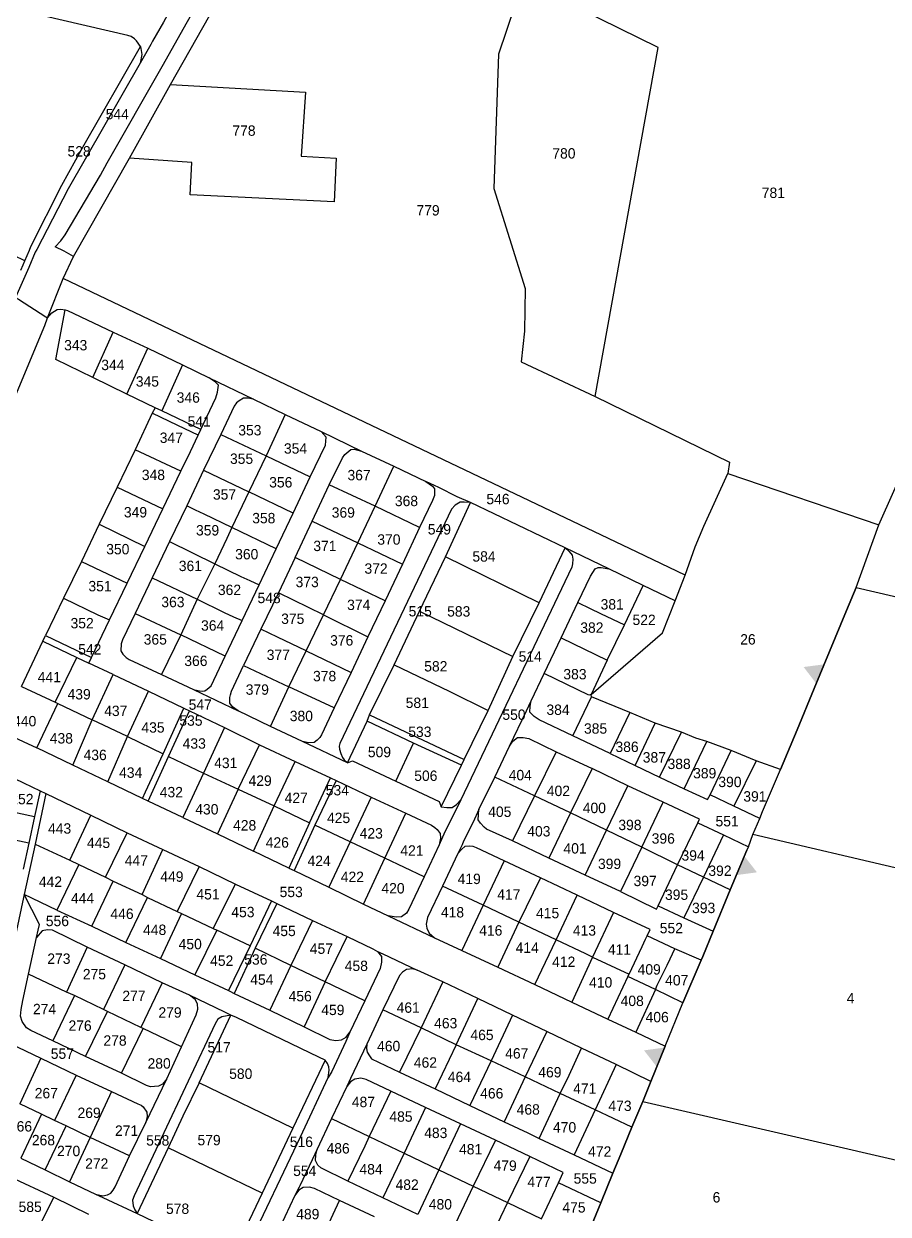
# Model space of a CAD drawing. Extents: x -493 to 187849, y -1657 to 664362.
# Drawn here: x 184623 to 185040, y 661296 to 661870 of the extents above; entities that cross this region are included whole.
import ezdxf

# ---------------------------------------------------------------- set-up
doc = ezdxf.new("R2010")
doc.units = 0
doc.header["$MEASUREMENT"] = 0
doc.layers.get('0').update_dxf_attribs({"linetype": 'CONTINUOUS'})
for name, color, linetype in [('0DXF_GUSH', 3, 'CONTINUOUS'), ('0G_GV_LIN', 10, 'CONTINUOUS'), ('1DXF_GUSH', 3, 'CONTINUOUS'), ('BOUNDARY', 1, 'CONTINUOUS'), ('HELKA', 3, 'CONTINUOUS')]:
    doc.layers.add(name, color=color, linetype=linetype)
doc.styles.get("Standard").update_dxf_attribs({"font": 'dimheb.shx'})

# ---------------------------------------------------------------- blocks, each defined once
blk = doc.blocks.new('TVC_FENCE')
blk.add_solid([(-0.5, 0), (0.5, 0), (0, 0.866)])

msp = doc.modelspace()

# ---------------------------------------------------------------- linework, layer by layer
at = {"layer": '0DXF_GUSH'}
for points in [[(184663.46, 661802.93), (184689.89, 661849.35), (184714.3, 661892.86)], [(184679.4, 661859.08), (184677.54, 661861.76), (184676.5, 661862.78), (184674.99, 661863.88), (184673.4, 661864.34), (184590.87, 661883.55), (184577.68, 661886.68), (184576.25, 661886.82), (184573.52, 661886.62), (184572.09, 661886.21), (184569.8, 661885.16), (184567.75, 661883.32), (184566.49, 661881.51), (184555.77, 661860.9), (184526.43, 661803.31), (184525.88, 661802.44)], [(184694.44, 661877.76), (184690.49, 661870.67), (184685.2, 661861.63), (184684.39, 661859.91), (184679.21, 661851.04)], [(184623.76, 661755.78), (184626.03, 661760.89), (184626.62, 661762.71), (184641.62, 661792.19), (184651.75, 661810.52), (184679.4, 661859.08)], [(184679.4, 661859.08), (184680.05, 661855.19), (184679.21, 661851.04)], [(184679.21, 661851.04), (184644.58, 661790.49), (184629.53, 661761.22), (184628.78, 661759.95), (184625.61, 661752.55), (184619.28, 661738.12)], [(184623.76, 661755.78), (184613.16, 661760.86), (184611.89, 661761.41), (184574.26, 661779.38), (184538.31, 661796.5), (184525.88, 661802.44)], [(184660.19, 661797.1), (184663.46, 661802.93)], [(184643.17, 661768.25), (184660.19, 661797.1)], [(184647.25, 661757.88), (184642.75, 661760.4), (184638.35, 661762.49), (184641.07, 661765.42), (184643.17, 661768.25)], [(184621.81, 661751.32), (184622.9, 661753.87), (184623.76, 661755.78)], [(184642.23, 661747.31), (184647.25, 661757.88)], [(184634.68, 661728.33), (184642.23, 661747.31), (184642.23, 661747.31)], [(184941.74, 661604.28), (184918.71, 661615.44), (184642.23, 661747.31)], [(184619.28, 661738.12), (184620.71, 661737.26), (184633.86, 661728.85), (184634.68, 661728.33)], [(184634.68, 661728.33), (184636.81, 661730.65), (184639.34, 661732.25), (184641.01, 661732.5), (184643.23, 661732.12)], [(184656.56, 661699.59), (184638.71, 661708.26), (184643.23, 661732.12)], [(184643.23, 661732.12), (184644.27, 661731.81), (184666.27, 661721.41)], [(184566.76, 661550.57), (184564.79, 661552.3), (184563.8, 661554.03), (184563.7, 661556.96), (184564.01, 661559.11), (184580.82, 661599.08), (184633.35, 661724.66), (184634.68, 661728.33)], [(184656.56, 661699.59), (184666.27, 661721.41)], [(184666.27, 661721.41), (184682.93, 661713.61)], [(185035.07, 661628.58), (185042.27, 661644.73), (185057.56, 661679.08), (185065.49, 661698.49), (185072.11, 661712.83), (185074.68, 661720.47)], [(184672.91, 661691.5), (184682.93, 661713.61)], [(184682.93, 661713.61), (184699.67, 661705.64)], [(184699.67, 661705.64), (184689.73, 661683.45)], [(184699.67, 661705.64), (184712.54, 661699.41)], [(184672.91, 661691.5), (184656.56, 661699.59)], [(184708.52, 661674.56), (184715.73, 661689.79), (184716.59, 661692.5), (184717.05, 661695.83), (184715.52, 661697.33), (184712.54, 661699.41)], [(184712.54, 661699.41), (184733.85, 661689.06)], [(184686.54, 661684.97), (184672.91, 661691.5)], [(184733.85, 661689.06), (184731.16, 661689.56), (184729, 661689.58), (184727.03, 661688.37), (184725.68, 661687.33), (184724.59, 661685.73), (184718.09, 661672.11)], [(184733.85, 661689.06), (184749.16, 661681.79)], [(184685.05, 661682.39), (184676.83, 661664.65)], [(184686.54, 661684.97), (184685.05, 661682.39)], [(184707.21, 661671.79), (184697.4, 661676.48), (184685.05, 661682.39)], [(184689.73, 661683.45), (184686.54, 661684.97)], [(184708.52, 661674.56), (184689.73, 661683.45)], [(184749.16, 661681.79), (184739.93, 661661.79)], [(184749.16, 661681.79), (184766.39, 661673.58)], [(184707.21, 661671.79), (184708.52, 661674.56)], [(184698.82, 661654.42), (184703.53, 661663.82), (184707.21, 661671.79)], [(184718.09, 661672.11), (184709.87, 661654.9)], [(184718.09, 661672.11), (184739.93, 661661.79)], [(184761.21, 661651.71), (184768.5, 661666.93), (184768.87, 661670.82), (184766.39, 661673.58)], [(184766.39, 661673.58), (184785.88, 661664.12)], [(184676.83, 661664.65), (184668.13, 661646.73)], [(184698.82, 661654.42), (184676.83, 661664.65)], [(184770.38, 661647.81), (184776.71, 661660.88), (184777.91, 661662.39), (184780.83, 661664.88), (184782.39, 661664.98), (184785.88, 661664.12)], [(184785.88, 661664.12), (184801.54, 661656.78)], [(184739.93, 661661.79), (184731.66, 661644.52)], [(184739.93, 661661.79), (184761.21, 661651.71)], [(184792.46, 661637.5), (184801.54, 661656.78)], [(184801.54, 661656.78), (184816.9, 661649.42)], [(184690.21, 661636.34), (184698.82, 661654.42)], [(184709.87, 661654.9), (184701.72, 661637.77)], [(184709.87, 661654.9), (184731.66, 661644.52)], [(184752.94, 661634.2), (184761.21, 661651.71)], [(184950.74, 661627.99), (184962.35, 661653.25)], [(184962.35, 661653.25), (185035.07, 661628.58)], [(184668.13, 661646.73), (184659.51, 661628.88)], [(184668.13, 661646.73), (184690.21, 661636.34)], [(184762.1, 661630.38), (184770.38, 661647.81)], [(184792.46, 661637.5), (184770.38, 661647.81)], [(184816.9, 661649.42), (184820.04, 661647.12), (184821, 661645.94), (184821.1, 661642.76), (184820.09, 661640.29), (184813.9, 661627.34)], [(184838.46, 661639.29), (184832, 661642.1), (184823.07, 661646.56), (184816.9, 661649.42)], [(184731.66, 661644.52), (184723.48, 661627.3)], [(184752.94, 661634.2), (184731.66, 661644.52)], [(184838.46, 661639.29), (184835.28, 661639.5), (184833.37, 661639.41), (184831.08, 661638.12), (184829.17, 661636.11), (184775.44, 661523.19), (184775.21, 661521.92), (184775.38, 661520.41), (184775.95, 661518.35), (184776.76, 661516.49), (184777.48, 661515.4), (184779.08, 661513.9)], [(184826.33, 661613.13), (184838.46, 661639.29)], [(184884.05, 661617.46), (184838.46, 661639.29)], [(184681.51, 661618.17), (184690.21, 661636.34)], [(184701.72, 661637.77), (184693.41, 661620.56)], [(184723.48, 661627.3), (184710.09, 661633.71), (184705.97, 661635.68), (184701.72, 661637.77)], [(184744.85, 661616.98), (184752.94, 661634.2)], [(184784.07, 661619.82), (184792.46, 661637.5)], [(184813.9, 661627.34), (184792.46, 661637.5)], [(184659.51, 661628.88), (184650.97, 661610.98)], [(184659.51, 661628.88), (184681.51, 661618.17)], [(184753.92, 661612.77), (184762.1, 661630.38)], [(184762.1, 661630.38), (184784.07, 661619.82)], [(184946.63, 661618.01), (184950.74, 661627.99)], [(185035.07, 661628.58), (185035.07, 661628.58)], [(184723.48, 661627.3), (184720.98, 661622.04), (184715.18, 661609.85)], [(184744.85, 661616.98), (184723.48, 661627.3)], [(184813.9, 661627.34), (184805.68, 661609.66)], [(184673.01, 661600.48), (184681.51, 661618.17)], [(184693.41, 661620.56), (184685.03, 661602.96)], [(184693.41, 661620.56), (184715.18, 661609.85)], [(184736.54, 661599.61), (184744.85, 661616.98)], [(184775.81, 661602.25), (184784.07, 661619.82)], [(184784.07, 661619.82), (184805.68, 661609.66)], [(184884.05, 661617.46), (184885.88, 661615.78), (184887.41, 661613.92), (184887.74, 661611.98), (184887.51, 661609.71), (184887.21, 661608.12), (184833.71, 661496.04)], [(184871.43, 661590.99), (184884.05, 661617.46)], [(184905.03, 661607.3), (184884.05, 661617.46)], [(184941.74, 661604.28), (184946.63, 661618.01)], [(184650.97, 661610.98), (184642.43, 661593.29)], [(184650.97, 661610.98), (184673.01, 661600.48)], [(184753.92, 661612.77), (184745.84, 661595.8)], [(184775.81, 661602.25), (184753.92, 661612.77)], [(184813.78, 661586.93), (184826.33, 661613.13)], [(184871.43, 661590.99), (184826.33, 661613.13)], [(184715.18, 661609.85), (184706.76, 661592.74)], [(184715.18, 661609.85), (184727.85, 661603.75), (184732.08, 661601.8), (184736.54, 661599.61)], [(184805.68, 661609.66), (184797.22, 661591.97)], [(184890.18, 661591.08), (184896.22, 661603.9), (184898.5, 661607.3), (184899.84, 661607.95), (184901.3, 661608.09), (184905.03, 661607.3)], [(184921.57, 661599.33), (184905.03, 661607.3)], [(184664.49, 661582.74), (184673.01, 661600.48)], [(184685.03, 661602.96), (184676.87, 661585.81)], [(184685.03, 661602.96), (184706.76, 661592.74)], [(184728.4, 661582.49), (184736.54, 661599.61)], [(184767.55, 661585.13), (184775.81, 661602.25)], [(184797.22, 661591.97), (184775.81, 661602.25)], [(184912.5, 661580.37), (184921.57, 661599.33)], [(184936.91, 661591.9), (184921.57, 661599.33)], [(184936.91, 661591.9), (184941.74, 661604.28)], [(184745.84, 661595.8), (184737.48, 661578.27)], [(184767.55, 661585.13), (184745.84, 661595.8)], [(185024.15, 661598.33), (185019.54, 661587.23), (185011.36, 661567.57), (185003.94, 661549.72), (184995.76, 661529.87), (184987.68, 661510.62)], [(185024.15, 661598.33), (185152.81, 661568.46)], [(184642.43, 661593.29), (184633.66, 661575.27)], [(184642.43, 661593.29), (184658.86, 661585.22), (184664.49, 661582.74)], [(184706.76, 661592.74), (184698.81, 661575.6)], [(184706.76, 661592.74), (184719.79, 661586.39), (184724.25, 661584.2), (184728.4, 661582.49)], [(184797.22, 661591.97), (184788.99, 661574.6)], [(184858.82, 661565.17), (184871.43, 661590.99)], [(184882.04, 661574.11), (184890.18, 661591.08)], [(184890.18, 661591.08), (184896, 661588.26), (184901.03, 661585.84), (184912.5, 661580.37)], [(184896.49, 661546.85), (184930.84, 661576.53), (184936.91, 661591.9)], [(184655.83, 661564.72), (184664.49, 661582.74)], [(184676.87, 661585.81), (184670.78, 661573.13), (184670.07, 661571.3), (184669.94, 661567.84), (184670.98, 661566.28), (184672.58, 661564.62), (184673.94, 661563.76), (184689.64, 661556.48)], [(184676.87, 661585.81), (184698.81, 661575.6)], [(184720.3, 661565.31), (184728.4, 661582.49)], [(184759.24, 661567.87), (184767.55, 661585.13)], [(184767.55, 661585.13), (184788.99, 661574.6)], [(184801.64, 661561.17), (184813.78, 661586.93)], [(184813.78, 661586.93), (184858.82, 661565.17)], [(184737.48, 661578.27), (184729.1, 661560.74)], [(184759.24, 661567.87), (184745.45, 661574.44), (184741.39, 661576.39), (184737.48, 661578.27)], [(184904.28, 661563.4), (184912.5, 661580.37)], [(184622.15, 661550.73), (184632.38, 661572.58)], [(184632.38, 661572.58), (184633.66, 661575.27)], [(184632.38, 661572.58), (184648.83, 661564.71)], [(184633.66, 661575.27), (184655.83, 661564.72)], [(184698.81, 661575.6), (184689.64, 661556.48)], [(184720.3, 661565.31), (184698.81, 661575.6)], [(184788.99, 661574.6), (184780.85, 661557.48)], [(184873.81, 661556.92), (184882.04, 661574.11)], [(184882.04, 661574.11), (184904.28, 661563.4)], [(184704.96, 661549.18), (184707.89, 661548.53), (184709.24, 661548.38), (184710.42, 661548.62), (184711.61, 661549.42), (184713.42, 661550.94), (184720.3, 661565.31)], [(184750.86, 661550.52), (184759.24, 661567.87)], [(184759.24, 661567.87), (184780.85, 661557.48)], [(184846.88, 661539.05), (184858.82, 661565.17)], [(184638.33, 661543.07), (184648.83, 661564.71)], [(184648.83, 661564.71), (184654.49, 661561.93)], [(184654.49, 661561.93), (184655.83, 661564.72)], [(184666.28, 661556.46), (184654.49, 661561.93)], [(184726.54, 661538.92), (184723.82, 661540.86), (184722.47, 661542.67), (184722.52, 661545.38), (184722.75, 661546.73), (184723.31, 661548.39), (184729.1, 661560.74)], [(184729.1, 661560.74), (184750.86, 661550.52)], [(184789.81, 661537), (184801.64, 661561.17)], [(184801.64, 661561.17), (184828.11, 661548.38), (184846.88, 661539.05)], [(184904.28, 661563.4), (184896.49, 661546.85)], [(184656.18, 661534.64), (184666.28, 661556.46)], [(184666.28, 661556.46), (184683.26, 661548.49)], [(184689.64, 661556.48), (184704.96, 661549.18)], [(184780.85, 661557.48), (184772.78, 661540.35)], [(184867.7, 661543.76), (184873.81, 661556.92)], [(184896.49, 661546.85), (184895.41, 661546.44), (184873.81, 661556.92)], [(184622.15, 661550.73), (184638.33, 661543.07)], [(184673.16, 661526.51), (184683.26, 661548.49)], [(184683.26, 661548.49), (184700.32, 661540.2)], [(184704.96, 661549.18), (184726.54, 661538.92)], [(184742.01, 661531.47), (184750.86, 661550.52)], [(184772.78, 661540.35), (184750.86, 661550.52)], [(184629.45, 661521.05), (184639.68, 661542.45)], [(184638.33, 661543.07), (184639.68, 661542.45)], [(184639.68, 661542.45), (184656.18, 661534.64)], [(184857.14, 661522), (184865.37, 661538.91), (184867.7, 661543.76)], [(184887.76, 661526.92), (184871.4, 661534.66), (184869.04, 661536.16), (184866.92, 661538.32), (184867.12, 661541.16), (184867.7, 661543.76)], [(184887.76, 661526.92), (184896.76, 661545.71)], [(184896.76, 661545.71), (184896.49, 661546.85)], [(184915.07, 661538.2), (184896.76, 661545.71)], [(184690.3, 661518.22), (184700.32, 661540.2)], [(184693.01, 661516.97), (184703.11, 661538.88)], [(184700.32, 661540.2), (184703.11, 661538.88)], [(184703.11, 661538.88), (184719.88, 661530.9)], [(184742.01, 661531.47), (184726.54, 661538.92)], [(184772.78, 661540.35), (184766.59, 661527.38), (184765.89, 661526.11), (184764.62, 661524.83), (184763.12, 661523.66), (184760.5, 661523.56), (184757.47, 661524.15)], [(184788.56, 661534.05), (184789.81, 661537)], [(184789.81, 661537), (184835.32, 661515.5)], [(184835.32, 661515.5), (184846.88, 661539.05)], [(184915.07, 661538.2), (184905.7, 661518.32)], [(184927.34, 661533.05), (184915.07, 661538.2)], [(184646.86, 661512.74), (184656.18, 661534.64)], [(184673.16, 661526.51), (184656.18, 661534.64)], [(184719.88, 661530.9), (184709.75, 661509)], [(184719.88, 661530.9), (184736.75, 661522.63)], [(184757.47, 661524.15), (184742.01, 661531.47)], [(184779.08, 661513.9), (184788.56, 661534.05)], [(184810.96, 661523.3), (184788.56, 661534.05)], [(184917.66, 661512.62), (184927.34, 661533.05)], [(184939.97, 661528.71), (184927.34, 661533.05)], [(184611.68, 661529.35), (184629.45, 661521.05)], [(184663.71, 661504.78), (184673.16, 661526.51)], [(184673.16, 661526.51), (184690.3, 661518.22)], [(184857.14, 661522), (184858.77, 661524.27), (184861.07, 661526.17), (184863.79, 661526.12), (184866.49, 661525.59), (184879.71, 661519.24)], [(184905.7, 661518.32), (184887.76, 661526.92)], [(184929.37, 661507.07), (184939.97, 661528.71)], [(184952.18, 661524.26), (184946.94, 661525.82), (184939.97, 661528.71)], [(184646.86, 661512.74), (184629.45, 661521.05)], [(184726.57, 661501.19), (184736.75, 661522.63)], [(184736.75, 661522.63), (184753.99, 661514.62)], [(184779.08, 661513.9), (184757.47, 661524.15)], [(184802.42, 661505.03), (184810.96, 661523.3)], [(184833.99, 661512.76), (184810.96, 661523.3)], [(184850.08, 661507.03), (184857.14, 661522)], [(184879.71, 661519.24), (184869.29, 661498.05)], [(184879.71, 661519.24), (184897.01, 661511.12)], [(184941.25, 661501.33), (184952.18, 661524.26)], [(184963.98, 661519.79), (184952.18, 661524.26)], [(184953.82, 661498.52), (184963.98, 661519.79)], [(184976, 661514.79), (184963.98, 661519.79)], [(184680.45, 661496.79), (184681.92, 661499.9), (184690.3, 661518.22)], [(184683.15, 661495.5), (184693.01, 661516.97)], [(184693.01, 661516.97), (184709.75, 661509)], [(184743.79, 661493.14), (184753.99, 661514.62)], [(184753.99, 661514.62), (184771.03, 661506.6)], [(184779.08, 661513.9), (184781.54, 661514.93), (184802.42, 661505.03)], [(184833.99, 661512.76), (184835.32, 661515.5)], [(184905.7, 661518.32), (184917.66, 661512.62)], [(184976, 661514.79), (184965.3, 661493.02)], [(184987.68, 661510.62), (184976, 661514.79)], [(184663.71, 661504.78), (184646.86, 661512.74)], [(184709.75, 661509), (184699.77, 661487.57)], [(184709.75, 661509), (184726.57, 661501.19)], [(184824.2, 661492.71), (184833.99, 661512.76)], [(184897.01, 661511.12), (184886.59, 661489.76)], [(184914.23, 661502.85), (184897.01, 661511.12)], [(184917.66, 661512.62), (184929.37, 661507.07)], [(184977.74, 661487.12), (184979.07, 661490.42), (184987.68, 661510.62)], [(184619.05, 661506.14), (184631.1, 661500.38)], [(184680.45, 661496.79), (184663.71, 661504.78)], [(184760.84, 661484.93), (184771.03, 661506.6)], [(184773.66, 661505.35), (184763.47, 661483.84)], [(184771.03, 661506.6), (184773.66, 661505.35)], [(184773.66, 661505.35), (184790.55, 661497.38)], [(184802.42, 661505.03), (184823.3, 661495.26), (184824.2, 661492.71)], [(184842.44, 661491.45), (184850.08, 661507.03)], [(184869.29, 661498.05), (184850.08, 661507.03)], [(184903.88, 661481.48), (184914.23, 661502.85)], [(184931.16, 661494.94), (184914.23, 661502.85)], [(184929.37, 661507.07), (184941.25, 661501.33)], [(184631.1, 661500.38), (184628.4, 661488.07)], [(184633.89, 661499.1), (184628.77, 661474.78)], [(184631.1, 661500.38), (184633.89, 661499.1)], [(184633.89, 661499.1), (184655.53, 661488.68)], [(184683.15, 661495.5), (184680.45, 661496.79)], [(184726.57, 661501.19), (184716.46, 661479.64)], [(184726.57, 661501.19), (184743.79, 661493.14)], [(184790.55, 661497.38), (184780.37, 661475.79)], [(184790.55, 661497.38), (184807.29, 661489.65)], [(184833.71, 661496.04), (184830.62, 661489.77), (184826.11, 661480.6), (184823.23, 661474.34)], [(184824.2, 661492.71), (184826.98, 661492.43), (184829.52, 661492.43), (184831.58, 661493.81), (184833.71, 661496.04)], [(184869.29, 661498.05), (184858.71, 661476.3)], [(184886.59, 661489.76), (184869.29, 661498.05)], [(184941.25, 661501.33), (184952.57, 661496.21), (184953.82, 661498.52)], [(184965.3, 661493.02), (184953.82, 661498.52)], [(184603.65, 661493.33), (184628.4, 661488.07)], [(184699.77, 661487.57), (184683.15, 661495.5)], [(184733.8, 661471.38), (184743.79, 661493.14)], [(184743.79, 661493.14), (184760.84, 661484.93)], [(184842.44, 661491.45), (184839.61, 661485.31), (184835.03, 661476.18), (184834.31, 661474.34), (184832.29, 661470.16)], [(184858.71, 661476.3), (184846.06, 661482.01), (184844.92, 661482.96), (184843.24, 661484.85), (184842.12, 661486.41), (184842.44, 661491.45)], [(184920.94, 661473.29), (184931.16, 661494.94)], [(184947.88, 661485.06), (184948.74, 661486.74), (184931.16, 661494.94)], [(184977.74, 661487.12), (184965.3, 661493.02)], [(184628.4, 661488.07), (184625.67, 661475.21)], [(184645.38, 661466.96), (184655.53, 661488.68)], [(184655.53, 661488.68), (184672.95, 661480.2)], [(184699.77, 661487.57), (184716.46, 661479.64)], [(184760.84, 661484.93), (184750.84, 661463.16)], [(184797.11, 661467.92), (184807.29, 661489.65)], [(184807.29, 661489.65), (184819.65, 661483.8), (184821.16, 661482.78), (184822.36, 661481.76), (184823.81, 661479.85), (184823.9, 661477.56), (184823.23, 661474.34)], [(184886.59, 661489.76), (184876.17, 661468.02)], [(184903.88, 661481.48), (184886.59, 661489.76)], [(184938.16, 661464.84), (184947.88, 661485.06)], [(184947.88, 661485.06), (184960.23, 661479.2)], [(184974.35, 661479.37), (184977.74, 661487.12)], [(184625.67, 661475.21), (184600.78, 661480.43)], [(184662.62, 661458.83), (184672.95, 661480.2)], [(184672.95, 661480.2), (184690.23, 661472.08)], [(184716.46, 661479.64), (184733.8, 661471.38)], [(184763.47, 661483.84), (184753.54, 661461.96)], [(184780.37, 661475.79), (184763.47, 661483.84)], [(184893.62, 661459.81), (184903.88, 661481.48)], [(184920.94, 661473.29), (184903.88, 661481.48)], [(184960.23, 661479.2), (184950.6, 661458.89)], [(184960.23, 661479.2), (184972.25, 661473.4)], [(184972.25, 661473.4), (184974.35, 661479.37)], [(185122.45, 661444.64), (184974.35, 661479.37)], [(184625.67, 661475.21), (184622.88, 661462.71)], [(184628.77, 661474.78), (184623.41, 661450.45)], [(184628.77, 661474.78), (184645.38, 661466.96)], [(184780.37, 661475.79), (184770.14, 661453.97)], [(184797.11, 661467.92), (184780.37, 661475.79)], [(184823.23, 661474.34), (184816.03, 661459.02)], [(184854.64, 661466.68), (184841.33, 661473.01), (184839.74, 661473.55), (184837.83, 661473.7), (184835.69, 661473.59), (184834.27, 661472.32), (184832.29, 661470.16)], [(184876.17, 661468.02), (184858.71, 661476.3)], [(184920.94, 661473.29), (184910.6, 661451.84)], [(184938.16, 661464.84), (184920.94, 661473.29)], [(184972.25, 661473.4), (184971.43, 661471.83), (184963.48, 661452.73)], [(184680.18, 661450.47), (184690.23, 661472.08)], [(184690.23, 661472.08), (184707.65, 661463.91)], [(184750.84, 661463.16), (184733.8, 661471.38)], [(184786.87, 661445.85), (184797.11, 661467.92)], [(184816.03, 661459.02), (184797.11, 661467.92)], [(184832.29, 661470.16), (184824.85, 661454.53)], [(184893.62, 661459.81), (184876.17, 661468.02)], [(184649.77, 661464.87), (184639.22, 661442.98)], [(184645.38, 661466.96), (184649.77, 661464.87)], [(184649.77, 661464.87), (184662.62, 661458.83)], [(184707.65, 661463.91), (184697.04, 661442.3)], [(184707.65, 661463.91), (184725.15, 661455.51)], [(184750.84, 661463.16), (184753.54, 661461.96)], [(184753.54, 661461.96), (184770.14, 661453.97)], [(184854.64, 661466.68), (184844.46, 661445.31)], [(184872.1, 661458.48), (184854.64, 661466.68)], [(184928.76, 661444.99), (184938.16, 661464.84)], [(184950.6, 661458.89), (184938.16, 661464.84)], [(184655.98, 661435.16), (184666.29, 661456.97)], [(184662.62, 661458.83), (184666.29, 661456.97)], [(184666.29, 661456.97), (184680.18, 661450.47)], [(184816.03, 661459.02), (184808.71, 661443.39), (184807.53, 661441.55), (184805.17, 661439.7), (184802.62, 661439.53), (184798.68, 661440.22)], [(184872.1, 661458.48), (184861.76, 661437.11)], [(184889.8, 661450.1), (184872.1, 661458.48)], [(184910.6, 661451.84), (184893.62, 661459.81)], [(184950.6, 661458.89), (184941.2, 661439.21)], [(184963.48, 661452.73), (184950.6, 661458.89)], [(184623.41, 661450.45), (184623.1, 661449.02), (184608.87, 661382.41)], [(184639.22, 661442.98), (184623.41, 661450.45)], [(184629.29, 661429.83), (184630.12, 661433.21), (184630.8, 661436), (184623.41, 661450.45)], [(184680.18, 661450.47), (184682.75, 661449.03)], [(184714.5, 661434.06), (184725.15, 661455.51)], [(184725.15, 661455.51), (184742.61, 661447.34)], [(184770.14, 661453.97), (184786.87, 661445.85)], [(184824.85, 661454.53), (184817.65, 661439.32), (184817.02, 661436.15), (184817.35, 661434.32), (184818.48, 661431.87), (184821.11, 661429.64)], [(184844.46, 661445.31), (184824.85, 661454.53)], [(184879.61, 661428.67), (184889.8, 661450.1)], [(184907.33, 661441.74), (184889.8, 661450.1)], [(184910.6, 661451.84), (184928.06, 661443.48), (184928.76, 661444.99)], [(184963.48, 661452.73), (184955.34, 661432.85)], [(184672.42, 661427.35), (184682.75, 661449.03)], [(184682.75, 661449.03), (184697.04, 661442.3)], [(184742.61, 661447.34), (184732.3, 661425.7)], [(184745.1, 661446.06), (184734.61, 661424.61)], [(184742.61, 661447.34), (184745.1, 661446.06)], [(184745.1, 661446.06), (184762.25, 661438.01)], [(184786.87, 661445.85), (184798.68, 661440.22)], [(184844.46, 661445.31), (184834.22, 661423.54)], [(184861.76, 661437.11), (184844.46, 661445.31)], [(184928.76, 661444.99), (184941.2, 661439.21)], [(184639.22, 661442.98), (184655.98, 661435.16)], [(184699.18, 661441.29), (184689.02, 661419.61)], [(184697.04, 661442.3), (184699.18, 661441.29)], [(184699.18, 661441.29), (184714.5, 661434.06)], [(184798.68, 661440.22), (184821.11, 661429.64)], [(184907.33, 661441.74), (184897.23, 661420.32)], [(184923.46, 661430.5), (184924.87, 661433.53), (184907.33, 661441.74)], [(184941.2, 661439.21), (184955.34, 661432.85)], [(184653.79, 661425.13), (184637.11, 661433.22), (184634.72, 661433.43), (184632.11, 661433), (184629.29, 661429.83)], [(184655.98, 661435.16), (184672.42, 661427.35)], [(184716.18, 661433.36), (184705.63, 661411.71)], [(184714.5, 661434.06), (184716.18, 661433.36)], [(184732.3, 661425.7), (184716.18, 661433.36)], [(184762.25, 661438.01), (184751.79, 661416.21)], [(184762.25, 661438.01), (184778.93, 661430.16)], [(184861.76, 661437.11), (184851.5, 661415.43)], [(184879.61, 661428.67), (184861.76, 661437.11)], [(184955.34, 661432.85), (184950.34, 661420.58), (184949.53, 661418.78)], [(184625.52, 661412.12), (184629.29, 661429.83)], [(184672.42, 661427.35), (184689.02, 661419.61)], [(184768.39, 661408.38), (184778.93, 661430.16)], [(184778.93, 661430.16), (184791.32, 661424.31), (184793.63, 661423.07)], [(184821.11, 661429.64), (184834.22, 661423.54)], [(184869.31, 661407.03), (184879.61, 661428.67)], [(184897.23, 661420.32), (184893.88, 661421.95), (184879.61, 661428.67)], [(184914.77, 661412.1), (184921.03, 661425.41), (184922.68, 661428.91), (184923.46, 661430.5)], [(184936.85, 661424.34), (184923.46, 661430.5)], [(184653.79, 661425.13), (184643.8, 661403.41)], [(184671.83, 661416.62), (184653.79, 661425.13)], [(184732.3, 661425.7), (184721.84, 661404.16)], [(184734.61, 661424.61), (184724.56, 661402.77)], [(184751.79, 661416.21), (184734.61, 661424.61)], [(184793.63, 661423.07), (184795.47, 661420.52), (184795.6, 661417.85), (184794.82, 661414.76), (184787.46, 661399.21)], [(184793.63, 661423.07), (184796.2, 661421.87), (184809.35, 661415.69), (184812.71, 661414.09)], [(184834.22, 661423.54), (184851.5, 661415.43)], [(184927.45, 661404.74), (184928.39, 661406.86), (184933.06, 661416.43), (184934.5, 661419.55), (184936.85, 661424.34)], [(184949.53, 661418.78), (184936.85, 661424.34)], [(184671.83, 661416.62), (184661.6, 661395.05)], [(184689.95, 661407.94), (184671.83, 661416.62)], [(184689.02, 661419.61), (184705.63, 661411.71)], [(184751.79, 661416.21), (184741.7, 661394.68)], [(184768.39, 661408.38), (184751.79, 661416.21)], [(184897.23, 661420.32), (184887.17, 661398.61)], [(184897.23, 661420.32), (184914.77, 661412.1)], [(184949.53, 661418.78), (184940.71, 661398.22)], [(184637.24, 661379.98), (184626.7, 661384.89), (184624.54, 661386.26), (184622.37, 661389.21), (184621.62, 661391.9), (184621.98, 661395.12), (184622.81, 661399.42), (184625.52, 661412.12)], [(184643.8, 661403.41), (184625.52, 661412.12)], [(184705.63, 661411.71), (184721.84, 661404.16)], [(184812.71, 661414.09), (184810.56, 661414.62), (184807.55, 661414.27), (184805.66, 661413.05), (184804.16, 661411.45), (184796.24, 661394.95)], [(184825.06, 661408.33), (184812.71, 661414.09)], [(184851.5, 661415.43), (184869.31, 661407.03)], [(184914.22, 661410.91), (184904.54, 661390.41)], [(184914.22, 661410.91), (184914.77, 661412.1)], [(184927.45, 661404.74), (184914.22, 661410.91)], [(184689.95, 661407.94), (184679.64, 661386.46)], [(184703.05, 661401.95), (184689.95, 661407.94)], [(184721.84, 661404.16), (184722.54, 661403.9), (184724.56, 661402.77)], [(184768.39, 661408.38), (184758.23, 661386.71)], [(184787.46, 661399.21), (184768.39, 661408.38)], [(184825.06, 661408.33), (184814.6, 661386.21)], [(184841.92, 661400.31), (184825.06, 661408.33)], [(184869.31, 661407.03), (184887.17, 661398.61)], [(184927.45, 661404.74), (184918.01, 661384.1)], [(184940.71, 661398.22), (184927.45, 661404.74)], [(184647.63, 661401.79), (184637.24, 661379.98)], [(184647.63, 661401.79), (184643.8, 661403.41)], [(184661.6, 661395.05), (184647.63, 661401.79)], [(184699.13, 661377.12), (184706.34, 661392.46), (184707.02, 661395.17), (184706.83, 661397.87), (184705.7, 661399.84), (184703.05, 661401.95)], [(184722.93, 661392.35), (184720.06, 661393.74), (184703.05, 661401.95)], [(184724.56, 661402.77), (184741.7, 661394.68)], [(184787.46, 661399.21), (184780.29, 661384.14)], [(184831.54, 661378.11), (184841.92, 661400.31)], [(184858.59, 661392.38), (184841.92, 661400.31)], [(184887.17, 661398.61), (184904.54, 661390.41)], [(184652.96, 661372.39), (184663.51, 661394.12)], [(184663.51, 661394.12), (184661.6, 661395.05)], [(184679.64, 661386.46), (184663.51, 661394.12)], [(184741.7, 661394.68), (184758.23, 661386.71)], [(184796.24, 661394.95), (184788.49, 661378.34)], [(184814.6, 661386.21), (184796.24, 661394.95)], [(184932.15, 661377.34), (184940.71, 661398.22)], [(184722.93, 661392.35), (184718.65, 661391.58), (184716.76, 661390.36), (184715.42, 661388.09), (184676.35, 661305.21), (184675.66, 661303.14), (184675.93, 661300.41), (184676.67, 661298.47), (184677.8, 661296.7)], [(184707.63, 661359.71), (184722.93, 661392.35)], [(184768.33, 661370.63), (184765.28, 661372.1), (184725.65, 661391.19), (184722.93, 661392.35)], [(184858.59, 661392.38), (184848.28, 661370.34)], [(184875.11, 661384.41), (184858.59, 661392.38)], [(184904.54, 661390.41), (184918.01, 661384.1)], [(184608.87, 661382.41), (184631.38, 661371.65)], [(184670.3, 661364.38), (184680.75, 661385.91)], [(184680.75, 661385.91), (184679.64, 661386.46)], [(184699.13, 661377.12), (184680.75, 661385.91)], [(184758.23, 661386.71), (184770.7, 661380.62), (184773.48, 661380.18), (184776.26, 661380.45), (184778.54, 661381.67), (184780.29, 661384.14)], [(184780.29, 661384.14), (184778.33, 661379.68), (184771.57, 661365.19), (184769.92, 661362.38)], [(184814.6, 661386.21), (184804.28, 661364.8)], [(184831.54, 661378.11), (184814.6, 661386.21)], [(184875.11, 661384.41), (184864.8, 661362.6)], [(184891.79, 661376.51), (184875.11, 661384.41)], [(184918.01, 661384.1), (184932.15, 661377.34)], [(184652.96, 661372.39), (184637.24, 661379.98)], [(184692.08, 661361.71), (184699.13, 661377.12)], [(184788.49, 661378.34), (184780.52, 661361.76), (184778.77, 661358.03)], [(184788.49, 661378.34), (184788.29, 661376.23), (184788.63, 661374.49), (184789.68, 661372.75), (184790.73, 661371.34), (184804.28, 661364.8)], [(184831.54, 661378.11), (184821.36, 661356.78)], [(184848.28, 661370.34), (184831.54, 661378.11)], [(184881.64, 661354.63), (184885.91, 661363.42), (184891.79, 661376.51)], [(184908.64, 661368.54), (184891.79, 661376.51)], [(184932.15, 661377.34), (184925.24, 661360.38)], [(184631.38, 661371.65), (184621.31, 661349.69)], [(184631.38, 661371.65), (184648.54, 661363.44)], [(184670.3, 661364.38), (184652.96, 661372.39)], [(184768.33, 661370.63), (184752.83, 661337.88)], [(184769.92, 661362.38), (184770.35, 661365.77), (184770.13, 661367.43), (184769.48, 661369.09), (184768.33, 661370.63)], [(184848.28, 661370.34), (184838.13, 661348.85)], [(184864.8, 661362.6), (184848.28, 661370.34)], [(184692.08, 661361.71), (184690.05, 661359.14), (184688.06, 661358.05), (184684.34, 661357.8), (184682.35, 661358.41), (184670.3, 661364.38)], [(184804.28, 661364.8), (184821.36, 661356.78)], [(184908.64, 661368.54), (184898.49, 661346.73)], [(184925.24, 661360.38), (184908.64, 661368.54)], [(184648.54, 661363.44), (184638.07, 661341.55)], [(184648.54, 661363.44), (184665.54, 661355.55)], [(184682, 661340.7), (184692.08, 661361.71)], [(184707.63, 661359.71), (184699.89, 661343.66), (184692.84, 661328.49)], [(184752.83, 661337.88), (184707.63, 661359.71)], [(184723.22, 661275.26), (184725.6, 661275.48), (184727.26, 661275.9), (184729.38, 661277.43), (184730.63, 661279.4), (184756.45, 661333.64), (184769.92, 661362.38)], [(184799.96, 661355.65), (184788.22, 661361.3), (184785.6, 661361.9), (184782.66, 661361.55), (184780.62, 661360.18), (184778.77, 661358.03)], [(184864.8, 661362.6), (184854.65, 661340.95)], [(184881.64, 661354.63), (184864.8, 661362.6)], [(184925.24, 661360.38), (184921.39, 661350.74)], [(184665.54, 661355.55), (184655.15, 661333.43)], [(184665.54, 661355.55), (184678.17, 661349.63), (184679.76, 661349.01), (184680.72, 661348.15), (184682.56, 661345.67), (184682.68, 661343.49), (184682, 661340.7)], [(184778.77, 661358.03), (184771.51, 661342.56)], [(184799.96, 661355.65), (184789.63, 661333.8)], [(184816.8, 661347.83), (184799.96, 661355.65)], [(184821.36, 661356.78), (184838.13, 661348.85)], [(184871.41, 661332.98), (184881.64, 661354.63)], [(184898.49, 661346.73), (184881.64, 661354.63)], [(184631.69, 661344.65), (184621.31, 661349.69)], [(184816.8, 661347.83), (184806.4, 661325.83)], [(184833.54, 661339.98), (184816.8, 661347.83)], [(184838.13, 661348.85), (184854.65, 661340.95)], [(184921.39, 661350.74), (184916.16, 661338.3)], [(184921.39, 661350.74), (185058.41, 661319.06)], [(184631.69, 661344.65), (184621.77, 661323.49)], [(184638.07, 661341.55), (184631.69, 661344.65)], [(184643.58, 661339), (184638.07, 661341.55)], [(184771.51, 661342.56), (184764.53, 661327.74)], [(184771.51, 661342.56), (184789.63, 661333.8)], [(184898.49, 661346.73), (184888.33, 661325.01)], [(184916.16, 661338.3), (184898.49, 661346.73)], [(184633.58, 661317.75), (184643.58, 661339)], [(184655.15, 661333.43), (184643.58, 661339)], [(184674.15, 661324.53), (184682, 661340.7)], [(184752.83, 661337.88), (184738.03, 661306.52)], [(184833.54, 661339.98), (184823.08, 661317.86)], [(184850.38, 661332.09), (184833.54, 661339.98)], [(184854.65, 661340.95), (184866.06, 661335.62), (184871.41, 661332.98)], [(184916.16, 661338.3), (184910.77, 661325.39), (184906.95, 661316.19)], [(184655.15, 661333.43), (184645.32, 661312.02)], [(184674.15, 661324.53), (184655.15, 661333.43)], [(184789.63, 661333.8), (184787.46, 661329.25), (184779.24, 661312.39)], [(184789.63, 661333.8), (184806.4, 661325.83)], [(184850.38, 661332.09), (184839.76, 661309.96)], [(184866.91, 661324.19), (184850.38, 661332.09)], [(184871.41, 661332.98), (184888.33, 661325.01)], [(184657.82, 661306.13), (184661.35, 661305.35), (184663.57, 661305.85), (184665.22, 661306.59), (184666.24, 661307.99), (184667.18, 661309.55), (184674.15, 661324.53)], [(184692.84, 661328.49), (184677.8, 661296.7)], [(184738.03, 661306.52), (184692.84, 661328.49)], [(184764.53, 661327.74), (184762.2, 661322.7), (184756.18, 661310.04), (184755.93, 661309.52), (184753.84, 661305.49)], [(184779.24, 661312.39), (184766.23, 661318.7), (184764.94, 661320.04), (184763.8, 661322.25), (184763.85, 661325.03), (184764.53, 661327.74)], [(184806.4, 661325.83), (184796.16, 661304.34)], [(184806.4, 661325.83), (184823.08, 661317.86)], [(184866.91, 661324.19), (184856.2, 661302.06)], [(184880.79, 661311.57), (184883.11, 661316.53), (184866.91, 661324.19)], [(184888.33, 661325.01), (184906.95, 661316.19)], [(184621.77, 661323.49), (184633.58, 661317.75)], [(184616.39, 661314.68), (184637.7, 661304.62)], [(184633.58, 661317.75), (184645.32, 661312.02)], [(184796.16, 661304.34), (184779.24, 661312.39)], [(184823.08, 661317.86), (184813, 661296.37)], [(184823.08, 661317.86), (184839.76, 661309.96)], [(184906.95, 661316.19), (184901.25, 661301.88)], [(184645.32, 661312.02), (184657.82, 661306.13)], [(184775.38, 661303.11), (184763.24, 661308.9), (184760.93, 661309.51), (184757.84, 661309.35), (184755.79, 661308.01), (184753.84, 661305.49)], [(184839.76, 661309.96), (184829.53, 661288.51)], [(184839.76, 661309.96), (184856.2, 661302.06)], [(184872.65, 661294.24), (184880.79, 661311.57)], [(184901.25, 661301.88), (184880.79, 661311.57)], [(184626.41, 661281.95), (184637.7, 661304.62)], [(184637.7, 661304.62), (184654.43, 661296.4)], [(184657.82, 661306.13), (184661.38, 661304.45), (184677.8, 661296.7)], [(184738.03, 661306.52), (184728.8, 661286.96), (184723.22, 661275.26)], [(184753.84, 661305.49), (184746.63, 661290.11)], [(184765.15, 661281.25), (184775.38, 661303.11)], [(184792.22, 661295.12), (184775.38, 661303.11)], [(184813, 661296.37), (184796.16, 661304.34)], [(184856.2, 661302.06), (184846.05, 661280.89)], [(184856.2, 661302.06), (184872.65, 661294.24)], [(184901.25, 661301.88), (184894.81, 661286.39)], [(184677.8, 661296.7), (184721.06, 661276.06), (184723.22, 661275.26)]]:
    msp.add_lwpolyline(points, dxfattribs=at)
at = {"layer": '0G_GV_LIN'}
msp.add_lwpolyline([(184894.81, 661286.39), (184901.25, 661301.88), (184906.95, 661316.19), (184910.77, 661325.39), (184916.16, 661338.3), (184921.39, 661350.74), (184925.24, 661360.38), (184932.15, 661377.34), (184940.71, 661398.22), (184949.53, 661418.78), (184950.34, 661420.58), (184955.34, 661432.85), (184963.48, 661452.73), (184971.43, 661471.83), (184972.25, 661473.4), (184974.35, 661479.37), (184977.74, 661487.12), (184979.07, 661490.42), (184987.68, 661510.62), (184995.76, 661529.87), (185003.94, 661549.72), (185011.36, 661567.57), (185019.54, 661587.23), (185024.15, 661598.33), (185035.07, 661628.58), (185035.07, 661628.58), (185042.27, 661644.73)], dxfattribs=at)
at = {"layer": 'HELKA', "linetype": 'CONTINUOUS'}
for points in [[(184647.25, 661757.88), (184674.11, 661805.15), (184693.88, 661840.75), (184762.87, 661962.68), (184772.21, 661979.76), (184785.19, 662006.43)], [(184888.07, 661956.71), (184863.73, 661890.63), (184851.88, 661855.32), (184849.6, 661790.62), (184864.66, 661742.38), (184864.43, 661721.87), (184862.84, 661707.06), (184898.39, 661690.43), (184963.13, 661658.76), (184962.35, 661653.25)], [(184898.39, 661690.43), (184928.72, 661858.61), (184863.73, 661890.63)], [(184693.88, 661840.75), (184758.9, 661837.09), (184756.9, 661806.2), (184773.75, 661805.2), (184772.75, 661784.14), (184703.33, 661787.55), (184704.13, 661803.19), (184674.11, 661805.15)]]:
    msp.add_lwpolyline(points, dxfattribs=at)

# ---------------------------------------------------------------- block references
at = {"layer": 'BOUNDARY', "color": 1, "linetype": 'CONTINUOUS', "xscale": 10, "yscale": 10, "zscale": 10}
for p, rotation in [((185006.86, 661556.74), 67.42450689332131), ((184968.36, 661464.44), 247.5988444848155), ((184930, 661372.09), 67.73146606375381)]:
    msp.add_blockref('TVC_FENCE', p, dxfattribs=dict(at, rotation=rotation))

# ---------------------------------------------------------------- texts
at = {"layer": '1DXF_GUSH'}
for s, p in [('544', (184662.7, 661823.94)), ('778', (184723.72, 661816)), ('528', (184644.29, 661806.01)), ('780', (184877.81, 661805.03)), ('781', (184978.7, 661786.04)), ('779', (184812.37, 661777.6)), ('343', (184642.67, 661712.62)), ('344', (184660.55, 661703.09)), ('345', (184677.19, 661695.16)), ('346', (184696.88, 661687.39)), ('541', (184702.14, 661675.9)), ('353', (184726.55, 661671.65)), ('347', (184688.71, 661668.04)), ('355', (184722.56, 661657.93)), ('354', (184748.54, 661662.86)), ('348', (184680.09, 661650.13)), ('356', (184741.44, 661646.57)), ('367', (184779.14, 661650.03)), ('357', (184714.33, 661640.71)), ('368', (184801.98, 661637.57)), ('546', (184846.06, 661638.49)), ('349', (184671.46, 661632.14)), ('358', (184733.26, 661629.31)), ('369', (184771.56, 661632.02)), ('359', (184706.19, 661623.44)), ('549', (184817.84, 661623.91)), ('370', (184793.52, 661619)), ('350', (184662.94, 661614.35)), ('360', (184725.04, 661611.93)), ('371', (184762.7, 661615.91)), ('361', (184697.89, 661606.28)), ('584', (184839.32, 661610.84)), ('372', (184787.33, 661605)), ('351', (184654.37, 661596.53)), ('362', (184716.74, 661594.74)), ('373', (184754.17, 661598.53)), ('363', (184689.49, 661588.88)), ('548', (184735.82, 661590.84)), ('374', (184778.97, 661587.52)), ('515', (184808.6, 661584.44)), ('583', (184827.15, 661584.37)), ('381', (184901.08, 661587.76)), ('352', (184645.76, 661578.7)), ('364', (184708.62, 661577.58)), ('375', (184747.21, 661580.83)), ('522', (184916.45, 661580.3)), ('382', (184891.28, 661576.56)), ('542', (184649.45, 661566.09)), ('365', (184680.99, 661570.88)), ('376', (184770.79, 661570.4)), ('26', (184968.31, 661570.89)), ('366', (184700.55, 661560.54)), ('377', (184740.25, 661563.45)), ('514', (184861.59, 661562.65)), ('582', (184816.12, 661557.91)), ('383', (184883.13, 661554.12)), ('441', (184629.96, 661552.71)), ('378', (184762.56, 661553.2)), ('439', (184644.31, 661544.44)), ('379', (184730.14, 661546.7)), ('547', (184702.64, 661539.47)), ('581', (184807.19, 661540.33)), ('384', (184874.98, 661536.99)), ('440', (184618.1, 661531.48)), ('437', (184661.97, 661536.44)), ('535', (184698.16, 661531.77)), ('380', (184751.35, 661533.98)), ('550', (184853.76, 661534.6)), ('435', (184679.9, 661528.45)), ('533', (184808.43, 661526.37)), ('385', (184893.07, 661527.94)), ('438', (184635.75, 661523.21)), ('433', (184699.76, 661520.73)), ('436', (184652.03, 661515.21)), ('509', (184788.97, 661516.62)), ('386', (184908.22, 661519.13)), ('387', (184921.37, 661514.05)), ('431', (184714.94, 661511.35)), ('388', (184933.31, 661510.9)), ('434', (184669.14, 661506.67)), ('429', (184731.49, 661502.81)), ('506', (184811.31, 661505.18)), ('404', (184856.81, 661505.49)), ('389', (184945.63, 661506.42)), ('432', (184688.73, 661497.29)), ('534', (184768.68, 661498.21)), ('402', (184875.17, 661497.9)), ('390', (184957.79, 661502.21)), ('252', (184616.74, 661493.93)), ('427', (184748.88, 661494.53)), ('391', (184969.81, 661495.24)), ('430', (184705.83, 661489.02)), ('405', (184846.93, 661487.84)), ('400', (184892.48, 661489.69)), ('443', (184634.91, 661479.78)), ('428', (184724.04, 661481.3)), ('425', (184769.29, 661484.88)), ('398', (184909.62, 661481.48)), ('551', (184956.43, 661483.28)), ('423', (184785.02, 661477.44)), ('403', (184865.75, 661478.42)), ('396', (184925.68, 661474.96)), ('445', (184653.67, 661472.88)), ('426', (184739.77, 661473.03)), ('421', (184804.61, 661469.17)), ('401', (184883.19, 661470.19)), ('447', (184671.88, 661464.34)), ('424', (184759.91, 661464.2)), ('399', (184899.81, 661462.74)), ('394', (184940.03, 661466.79)), ('449', (184688.99, 661456.61)), ('422', (184775.91, 661456.48)), ('392', (184952.98, 661459.42)), ('442', (184630.5, 661454.13)), ('420', (184795.5, 661450.97)), ('419', (184832.2, 661455.5)), ('397', (184916.95, 661454.5)), ('444', (184645.95, 661446.14)), ('451', (184706.37, 661448.07)), ('553', (184746.46, 661449.2)), ('417', (184851.29, 661447.98)), ('395', (184932.09, 661447.87)), ('453', (184723.2, 661439.52)), ('418', (184824.15, 661439.41)), ('393', (184945.13, 661441.5)), ('556', (184633.84, 661435.21)), ('446', (184664.98, 661438.69)), ('415', (184869.97, 661439.03)), ('448', (184680.71, 661430.97)), ('455', (184743.07, 661430.42)), ('416', (184842.6, 661430.65)), ('413', (184887.7, 661430.66)), ('552', (184929.55, 661431.78)), ('450', (184697.82, 661424.08)), ('414', (184860.16, 661422.35)), ('273', (184634.57, 661417.05)), ('536', (184729.43, 661416.66)), ('457', (184761, 661421.87)), ('411', (184904.58, 661421.45)), ('452', (184712.99, 661416.08)), ('458', (184777.83, 661413.6)), ('412', (184877.73, 661415.56)), ('409', (184918.9, 661411.89)), ('275', (184651.67, 661409.61)), ('454', (184732.31, 661406.98)), ('410', (184895.53, 661405.62)), ('407', (184932.16, 661406.67)), ('277', (184670.71, 661399.13)), ('456', (184750.79, 661398.99)), ('461', (184802.82, 661393.48)), ('408', (184910.71, 661396.73)), ('4', (185019.62, 661398.01)), ('274', (184627.67, 661392.79)), ('279', (184688.09, 661391.13)), ('459', (184766.52, 661392.37)), ('406', (184922.74, 661388.89)), ('276', (184644.77, 661384.79)), ('463', (184820.88, 661385.97)), ('278', (184661.6, 661377.62)), ('465', (184838.36, 661380.31)), ('557', (184636.22, 661371.28)), ('517', (184711.73, 661374.36)), ('460', (184793.41, 661374.93)), ('467', (184855.11, 661371.42)), ('280', (184682.84, 661366.58)), ('462', (184811.11, 661367.02)), ('580', (184722.16, 661361.62)), ('464', (184827.48, 661360.08)), ('469', (184871.07, 661362.35)), ('471', (184887.86, 661354.45)), ('267', (184628.5, 661352.26)), ('487', (184781.24, 661348.01)), ('466', (184843.06, 661352.18)), ('269', (184649.11, 661342.79)), ('468', (184860.64, 661344.41)), ('473', (184904.83, 661346.17)), ('266', (184616.08, 661336.26)), ('485', (184799.33, 661340.99)), ('271', (184667.17, 661334.18)), ('483', (184816.1, 661333.12)), ('470', (184878.13, 661335.8)), ('268', (184627.12, 661329.65)), ('558', (184682.18, 661329.5)), ('579', (184706.9, 661329.64)), ('516', (184751.36, 661328.82)), ('486', (184769.06, 661325.67)), ('481', (184832.88, 661325.25)), ('270', (184639.26, 661324.41)), ('472', (184895.07, 661324.14)), ('272', (184652.78, 661318.34)), ('554', (184752.98, 661314.83)), ('484', (184784.92, 661315.6)), ('479', (184849.5, 661317.34)), ('482', (184802.31, 661308.17)), ('477', (184865.84, 661309.5)), ('555', (184888.07, 661311.14)), ('6', (184955.03, 661302.07)), ('585', (184620.72, 661297.5)), ('578', (184691.74, 661296.56)), ('480', (184818.32, 661298.72)), ('475', (184882.67, 661297.23)), ('489', (184754.45, 661293.98))]:
    msp.add_text(s, height=5, dxfattribs=at).set_placement(p)

doc.saveas('drawing.dxf')
